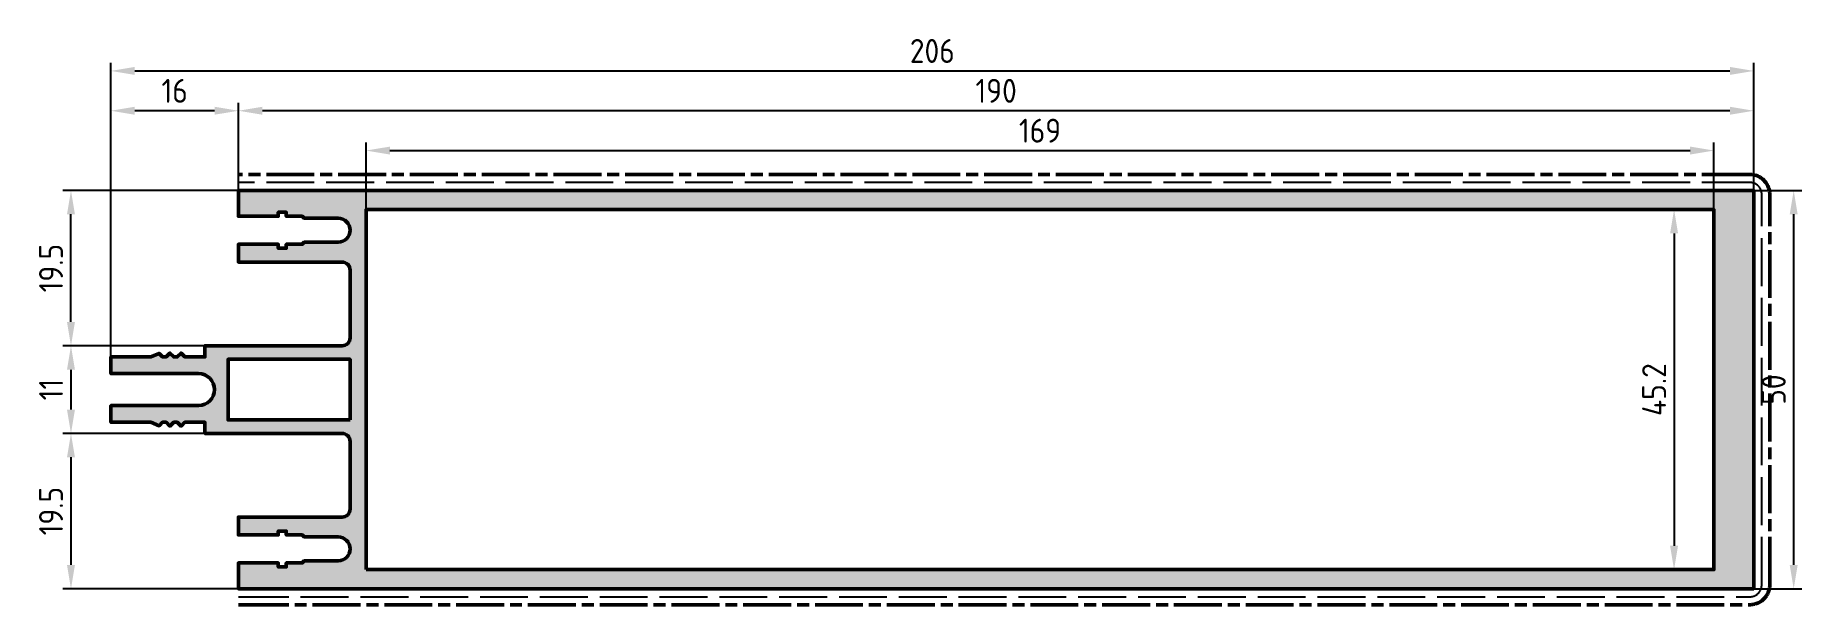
# Model space of a CAD drawing. Header units: millimetres. Extents: x -9 to 212, y -27 to 44.
import ezdxf

# ---------------------------------------------------------------- set-up
doc = ezdxf.new("R2010")
doc.units = ezdxf.units.MM
doc.linetypes.add('AM_ISO02W050', pattern=[7.5, 6, -1.5])
doc.linetypes.add('AM_ISO08W050x2', pattern=[9, 6, -0.75, 1.5, -0.75])
for name, color, linetype, lineweight in [('AM_2N', 5, 'Continuous', 50), ('AM_3N', 6, 'AM_ISO02W050', 25), ('AM_S', 80, 'Continuous', 50), ('DOCU-AM_5', 3, 'Continuous', 25), ('Docu-AM_8', 1, 'Continuous', 0)]:
    doc.layers.add(name, color=color, linetype=linetype, lineweight=lineweight)
doc.styles.add('HBS_DIMTEXTSTYLE', font='isocp.shx')
doc.dimstyles.new('HBS1-1$0', dxfattribs={"dimtxt": 3, "dimasz": 3, "dimexe": 1, "dimexo": 0, "dimgap": 1, "dimtad": 1, "dimdsep": 46, "dimtxsty": 'HBS_DIMTEXTSTYLE', "dimcen": 0, "dimclrd": 256, "dimclre": 256, "dimclrt": 2, "dimadec": 1, "dimazin": 2, "dimtp": 0.1, "dimtm": 0.1, "dimtfac": 0.7, "dimtix": 1, "dimtmove": 1, "dimatfit": 3, "dimfxl": 1, "dimlwd": -1, "dimlwe": -1, "dimarcsym": 1})

# ---------------------------------------------------------------- blocks, each defined once
blk = doc.blocks.new('*D85')
at = {"layer": 'DOCU-AM_5'}
for p, q in [((201, 22.6), (195, 22.6)), ((196, 19.6), (196, -19.6)), ((201, -22.6), (195, -22.6))]:
    blk.add_line(p, q, dxfattribs=at)
for points in [[(195.5, 19.6), (196.5, 19.6), (196, 22.6)], [(195.5, -19.6), (196.5, -19.6), (196, -22.6)]]:
    blk.add_solid(points, dxfattribs=at)
at = {"layer": 'DOCU-AM_5', "color": 2, "insert": (193.5, 0), "char_height": 3, "attachment_point": 5, "rotation": 90, "style": 'HBS_DIMTEXTSTYLE'}
blk.add_mtext('45.2', dxfattribs=at)
blk = doc.blocks.new('*D86')
at = {"layer": 'DOCU-AM_5'}
for p, q in [((206, 25), (212, 25)), ((211, -22), (211, 22)), ((206, -25), (212, -25))]:
    blk.add_line(p, q, dxfattribs=at)
for points in [[(210.5, 22), (211.5, 22), (211, 25)], [(210.5, -22), (211.5, -22), (211, -25)]]:
    blk.add_solid(points, dxfattribs=at)
at = {"layer": 'DOCU-AM_5', "color": 2, "insert": (208.5, 0), "char_height": 3, "attachment_point": 5, "rotation": 90, "style": 'HBS_DIMTEXTSTYLE'}
blk.add_mtext('50', dxfattribs=at)
blk = doc.blocks.new('*D23')
at = {"layer": 'DOCU-AM_5'}
for p, q in [((11.8, 5.5), (-6, 5.5)), ((-5, 2.5), (-5, -2.5)), ((11.8, -5.5), (-6, -5.5))]:
    blk.add_line(p, q, dxfattribs=at)
for points in [[(-5.5, 2.5), (-4.5, 2.5), (-5, 5.5)], [(-5.5, -2.5), (-4.5, -2.5), (-5, -5.5)]]:
    blk.add_solid(points, dxfattribs=at)
at = {"layer": 'DOCU-AM_5', "color": 2, "insert": (-7.5, 0), "char_height": 3, "attachment_point": 5, "rotation": 90, "style": 'HBS_DIMTEXTSTYLE'}
blk.add_mtext('11', dxfattribs=at)
blk = doc.blocks.new('*D24')
at = {"layer": 'DOCU-AM_5'}
for p, q in [((16.2, 25), (-6, 25)), ((-5, 8.5), (-5, 22)), ((11.8, 5.5), (-6, 5.5))]:
    blk.add_line(p, q, dxfattribs=at)
for points in [[(-5.5, 22), (-4.5, 22), (-5, 25)], [(-5.5, 8.5), (-4.5, 8.5), (-5, 5.5)]]:
    blk.add_solid(points, dxfattribs=at)
at = {"layer": 'DOCU-AM_5', "color": 2, "insert": (-7.5, 15.25), "char_height": 3, "attachment_point": 5, "rotation": 90, "style": 'HBS_DIMTEXTSTYLE'}
blk.add_mtext('19.5', dxfattribs=at)
blk = doc.blocks.new('*D25')
at = {"layer": 'DOCU-AM_5'}
for p, q in [((11.8, -5.5), (-6, -5.5)), ((-5, -8.5), (-5, -22)), ((16.2, -25), (-6, -25))]:
    blk.add_line(p, q, dxfattribs=at)
for points in [[(-5.5, -8.5), (-4.5, -8.5), (-5, -5.5)], [(-5.5, -22), (-4.5, -22), (-5, -25)]]:
    blk.add_solid(points, dxfattribs=at)
at = {"layer": 'DOCU-AM_5', "color": 2, "insert": (-7.5, -15.25), "char_height": 3, "attachment_point": 5, "rotation": 90, "style": 'HBS_DIMTEXTSTYLE'}
blk.add_mtext('19.5', dxfattribs=at)
blk = doc.blocks.new('*D31')
at = {"layer": 'DOCU-AM_5'}
for p, q in [((32, 22.4), (32, 31)), ((35, 30), (198, 30)), ((201, 22.6), (201, 31))]:
    blk.add_line(p, q, dxfattribs=at)
for points in [[(35, 30.5), (35, 29.5), (32, 30)], [(198, 30.5), (198, 29.5), (201, 30)]]:
    blk.add_solid(points, dxfattribs=at)
at = {"layer": 'DOCU-AM_5', "color": 2, "insert": (116.5, 32.5), "char_height": 3, "attachment_point": 5, "style": 'HBS_DIMTEXTSTYLE'}
blk.add_mtext('169', dxfattribs=at)
blk = doc.blocks.new('*D32')
at = {"layer": 'DOCU-AM_5'}
for p, q in [((16, 24.7), (16, 36)), ((206, 24.5), (206, 36)), ((203, 35), (19, 35))]:
    blk.add_line(p, q, dxfattribs=at)
for points in [[(19, 35.5), (19, 34.5), (16, 35)], [(203, 35.5), (203, 34.5), (206, 35)]]:
    blk.add_solid(points, dxfattribs=at)
at = {"layer": 'DOCU-AM_5', "color": 2, "insert": (111, 37.5), "char_height": 3, "attachment_point": 5, "style": 'HBS_DIMTEXTSTYLE'}
blk.add_mtext('190', dxfattribs=at)
blk = doc.blocks.new('*D33')
at = {"layer": 'DOCU-AM_5'}
for p, q in [((0, 4.1), (0, 36)), ((16, 24.7), (16, 36)), ((13, 35), (3, 35))]:
    blk.add_line(p, q, dxfattribs=at)
for points in [[(3, 35.5), (3, 34.5), (0, 35)], [(13, 35.5), (13, 34.5), (16, 35)]]:
    blk.add_solid(points, dxfattribs=at)
at = {"layer": 'DOCU-AM_5', "color": 2, "insert": (8, 37.5), "char_height": 3, "attachment_point": 5, "style": 'HBS_DIMTEXTSTYLE'}
blk.add_mtext('16', dxfattribs=at)
blk = doc.blocks.new('*D34')
at = {"layer": 'DOCU-AM_5'}
for p, q in [((0, 36), (0, 41)), ((3, 40), (203, 40)), ((206, 36), (206, 41))]:
    blk.add_line(p, q, dxfattribs=at)
for points in [[(3, 40.5), (3, 39.5), (0, 40)], [(203, 40.5), (203, 39.5), (206, 40)]]:
    blk.add_solid(points, dxfattribs=at)
at = {"layer": 'DOCU-AM_5', "color": 2, "insert": (103, 42.5), "char_height": 3, "attachment_point": 5, "style": 'HBS_DIMTEXTSTYLE'}
blk.add_mtext('206', dxfattribs=at)

msp = doc.modelspace()

# ---------------------------------------------------------------- hatches: boundary and pattern name
at = {"layer": 'Docu-AM_8'}
h = msp.add_hatch(color=256, dxfattribs=at)
edge = h.paths.add_edge_path()
edge.add_line((206, -25), (206, 25))
edge.add_line((206, 25), (16, 25))
edge.add_line((16, 25), (16, 21.75))
edge.add_line((16, 21.75), (21, 21.75))
edge.add_line((21, 21.75), (21, 22.25))
edge.add_line((21, 22.25), (22, 22.25))
edge.add_line((22, 22.25), (22, 21.75))
edge.add_line((22, 21.75), (24, 21.75))
edge.add_line((24, 21.75), (24.25, 21.5))
edge.add_line((24.25, 21.5), (28.5, 21.5))
edge.add_arc((28.5, 20), 1.5, -90, 90, ccw=False)
edge.add_line((28.5, 18.5), (24.25, 18.5))
edge.add_line((24.25, 18.5), (24, 18.25))
edge.add_line((24, 18.25), (22, 18.25))
edge.add_line((22, 18.25), (22, 17.75))
edge.add_line((22, 17.75), (21, 17.75))
edge.add_line((21, 17.75), (21, 18.25))
edge.add_line((21, 18.25), (16, 18.25))
edge.add_line((16, 18.25), (16, 16))
edge.add_line((16, 16), (29, 16))
edge.add_arc((29, 15), 1, 0, 90, ccw=False)
edge.add_line((30, 15), (30, 6.5))
edge.add_arc((29, 6.5), 1, -90, 0, ccw=False)
edge.add_line((29, 5.5), (11.8, 5.5))
edge.add_line((11.8, 5.5), (11.8, 4.1))
edge.add_line((11.8, 4.1), (9.283, 4.1))
edge.add_line((9.283, 4.1), (8.8, 4.583))
edge.add_line((8.8, 4.583), (8.317, 4.1))
edge.add_line((8.317, 4.1), (7.883, 4.1))
edge.add_line((7.883, 4.1), (7.4, 4.583))
edge.add_line((7.4, 4.583), (6.917, 4.1))
edge.add_line((6.917, 4.1), (6.483, 4.1))
edge.add_line((6.483, 4.1), (6.047, 4.536))
edge.add_line((6.047, 4.536), (5, 4.1))
edge.add_line((5, 4.1), (0, 4.1))
edge.add_line((0, 4.1), (0, 2))
edge.add_line((0, 2), (11, 2))
edge.add_arc((11, 0), 2, -90, 90, ccw=False)
edge.add_line((11, -2), (0, -2))
edge.add_line((0, -2), (0, -4.1))
edge.add_line((0, -4.1), (5, -4.1))
edge.add_line((5, -4.1), (6.047, -4.536))
edge.add_line((6.047, -4.536), (6.483, -4.1))
edge.add_line((6.483, -4.1), (6.917, -4.1))
edge.add_line((6.917, -4.1), (7.4, -4.583))
edge.add_line((7.4, -4.583), (7.883, -4.1))
edge.add_line((7.883, -4.1), (8.317, -4.1))
edge.add_line((8.317, -4.1), (8.8, -4.583))
edge.add_line((8.8, -4.583), (9.283, -4.1))
edge.add_line((9.283, -4.1), (11.8, -4.1))
edge.add_line((11.8, -4.1), (11.8, -5.5))
edge.add_line((11.8, -5.5), (29, -5.5))
edge.add_arc((29, -6.5), 1, 0, 90, ccw=False)
edge.add_line((30, -6.5), (30, -15))
edge.add_arc((29, -15), 1, -90, 0, ccw=False)
edge.add_line((29, -16), (16, -16))
edge.add_line((16, -16), (16, -18.25))
edge.add_line((16, -18.25), (21, -18.25))
edge.add_line((21, -18.25), (21, -17.75))
edge.add_line((21, -17.75), (22, -17.75))
edge.add_line((22, -17.75), (22, -18.25))
edge.add_line((22, -18.25), (24, -18.25))
edge.add_line((24, -18.25), (24.25, -18.5))
edge.add_line((24.25, -18.5), (28.5, -18.5))
edge.add_arc((28.5, -20), 1.5, -90, 90, ccw=False)
edge.add_line((28.5, -21.5), (24.25, -21.5))
edge.add_line((24.25, -21.5), (24, -21.75))
edge.add_line((24, -21.75), (22, -21.75))
edge.add_line((22, -21.75), (22, -22.25))
edge.add_line((22, -22.25), (21, -22.25))
edge.add_line((21, -22.25), (21, -21.75))
edge.add_line((21, -21.75), (16, -21.75))
edge.add_line((16, -21.75), (16, -25))
edge.add_line((16, -25), (206, -25))
h.paths.add_polyline_path([(30, -3.8), (14.7, -3.8), (14.7, 3.8), (30, 3.8)], flags=16)
h.paths.add_polyline_path([(32, -22.6), (201, -22.6), (201, 22.6), (32, 22.6)], flags=16)

# ---------------------------------------------------------------- linework, layer by layer
at = {"layer": 'AM_2N', "linetype": 'AM_ISO08W050x2'}
msp.add_lwpolyline([(16, -27), (16.3, -27), (205.5, -27, 0.4142136), (208, -24.5), (208, 24.5, 0.4142136), (205.5, 27), (16, 27)], format="xyb", dxfattribs=at)
at = {"layer": 'AM_3N'}
msp.add_lwpolyline([(16, -26), (16.3, -26), (205.5, -26, 0.4142136), (207, -24.5), (207, 24.5, 0.4142136), (205.5, 26), (16, 26)], format="xyb", dxfattribs=at)
at = {"layer": 'AM_S'}
msp.add_lwpolyline([(206, -25), (206, 25), (16, 25), (16, 21.75), (21, 21.75), (21, 22.25), (22, 22.25), (22, 21.75), (24, 21.75), (24.25, 21.5), (28.5, 21.5, -1), (28.5, 18.5), (24.25, 18.5), (24, 18.25), (22, 18.25), (22, 17.75), (21, 17.75), (21, 18.25), (16, 18.25), (16, 16), (29, 16, -0.4142136), (30, 15), (30, 6.5, -0.4142136), (29, 5.5), (11.8, 5.5), (11.8, 4.1), (9.283, 4.1), (8.8, 4.583), (8.317, 4.1), (7.883, 4.1), (7.4, 4.583), (6.917, 4.1), (6.483, 4.1), (6.047, 4.536), (5, 4.1), (0, 4.1), (0, 2), (11, 2, -1), (11, -2), (0, -2), (0, -4.1), (5, -4.1), (6.047, -4.536), (6.483, -4.1), (6.917, -4.1), (7.4, -4.583), (7.883, -4.1), (8.317, -4.1), (8.8, -4.583), (9.283, -4.1), (11.8, -4.1), (11.8, -5.5), (29, -5.5, -0.4142136), (30, -6.5), (30, -15, -0.4142136), (29, -16), (16, -16), (16, -18.25), (21, -18.25), (21, -17.75), (22, -17.75), (22, -18.25), (24, -18.25), (24.25, -18.5), (28.5, -18.5, -1), (28.5, -21.5), (24.25, -21.5), (24, -21.75), (22, -21.75), (22, -22.25), (21, -22.25), (21, -21.75), (16, -21.75), (16, -25), (206, -25)], format="xyb", close=True, dxfattribs=at)
for points in [[(32, -22.6), (201, -22.6), (201, 22.6), (32, 22.6), (32, -22.6)], [(30, -3.8), (14.7, -3.8), (14.7, 3.8), (30, 3.8), (30, -3.8)]]:
    msp.add_lwpolyline(points, close=True, dxfattribs=at)

# ---------------------------------------------------------------- dimensions: what is measured, and where the dimension line sits
at = {"layer": 'DOCU-AM_5'}
for base, p1, p2, picture, middle in [((206, 40), (0, 36), (206, 36), '*D34', (103, 42.5)), ((0, 35), (16, 24.7), (0, 4.1), '*D33', (8, 37.5)), ((16, 35), (206, 24.5), (16, 24.7), '*D32', (111, 37.5)), ((201, 30), (32, 22.4), (201, 22.6), '*D31', (116.5, 32.5))]:
    dim = msp.add_linear_dim(base=base, p1=p1, p2=p2, dimstyle='HBS1-1$0', override={"dimtp": 0.8, "dimtm": 0.8}, dxfattribs=at)
    dim.commit()
    dim.dimension.update_dxf_attribs({"geometry": picture, "text_midpoint": middle})
for base, p1, p2, override, picture, middle in [((-5, 25), (11.8, 5.5), (16.2, 25), {"dimtp": 0.8, "dimtm": 0.8}, '*D24', (-7.5, 15.25)), ((211, 25), (206, -25), (206, 25), {"dimtp": 0.8, "dimtm": 0.8, "dimtdec": 2, "dimtzin": 8}, '*D86', (208.5, 0)), ((196, -22.6), (201, 22.6), (201, -22.6), {"dimtp": 0.8, "dimtm": 0.8, "dimtdec": 2, "dimtzin": 8}, '*D85', (193.5, 0)), ((-5, -5.5), (11.8, 5.5), (11.8, -5.5), {"dimtp": 0.8, "dimtm": 0.8}, '*D23', (-7.5, 0)), ((-5, -25), (11.8, -5.5), (16.2, -25), {"dimtp": 0.8, "dimtm": 0.8}, '*D25', (-7.5, -15.25))]:
    dim = msp.add_linear_dim(base=base, p1=p1, p2=p2, angle=90, dimstyle='HBS1-1$0', override=override, dxfattribs=at)
    dim.commit()
    dim.dimension.update_dxf_attribs({"geometry": picture, "text_midpoint": middle})

doc.saveas('drawing.dxf')
